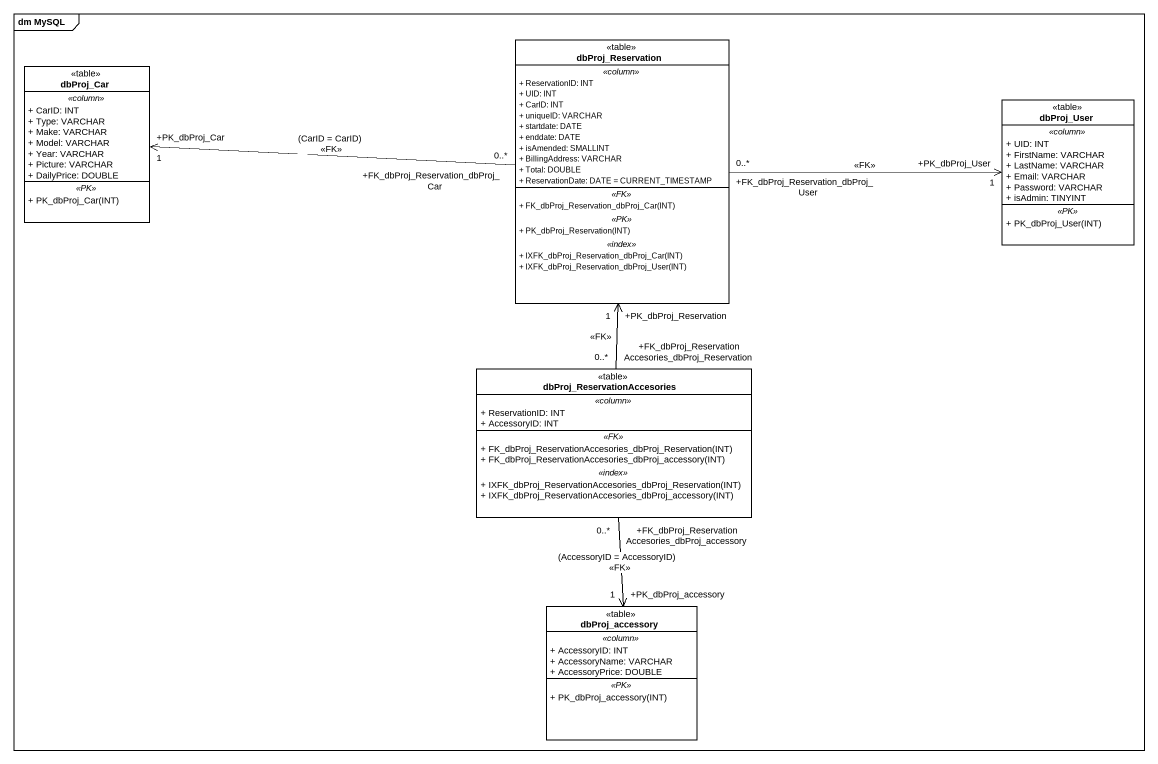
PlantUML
@startuml
mainframe dm MySQL
hide circle
hide empty members
skinparam classAttributeIconSize 0
class dbProj_Reservation <<table>> {
  .. <<column>> ..
  + ReservationID: INT
  + UID: INT
  + CarID: INT
  + uniqueID: VARCHAR
  + startdate: DATE
  + enddate: DATE
  + isAmended: SMALLINT
  + BillingAddress: VARCHAR
  + Total: DOUBLE
  + ReservationDate: DATE = CURRENT_TIMESTAMP
  .. <<FK>> ..
  + FK_dbProj_Reservation_dbProj_Car(INT)
  .. <<PK>> ..
  + PK_dbProj_Reservation(INT)
  .. <<index>> ..
  + IXFK_dbProj_Reservation_dbProj_Car(INT)
  + IXFK_dbProj_Reservation_dbProj_User(INT)
}
class dbProj_Car <<table>> {
  .. <<column>> ..
  + CarID: INT
  + Type: VARCHAR
  + Make: VARCHAR
  + Model: VARCHAR
  + Year: VARCHAR
  + Picture: VARCHAR
  + DailyPrice: DOUBLE
  .. <<PK>> ..
  + PK_dbProj_Car(INT)
}
class dbProj_User <<table>> {
  .. <<column>> ..
  + UID: INT
  + FirstName: VARCHAR
  + LastName: VARCHAR
  + Email: VARCHAR
  + Password: VARCHAR
  + isAdmin: TINYINT
  .. <<PK>> ..
  + PK_dbProj_User(INT)
}
class dbProj_ReservationAccesories <<table>> {
  .. <<column>> ..
  + ReservationID: INT
  + AccessoryID: INT
  .. <<FK>> ..
  + FK_dbProj_ReservationAccesories_dbProj_Reservation(INT)
  + FK_dbProj_ReservationAccesories_dbProj_accessory(INT)
  .. <<index>> ..
  + IXFK_dbProj_ReservationAccesories_dbProj_Reservation(INT)
  + IXFK_dbProj_ReservationAccesories_dbProj_accessory(INT)
}
class dbProj_accessory <<table>> {
  .. <<column>> ..
  + AccessoryID: INT
  + AccessoryName: VARCHAR
  + AccessoryPrice: DOUBLE
  .. <<PK>> ..
  + PK_dbProj_accessory(INT)
}
dbProj_Reservation "+FK_dbProj_Reservation_dbProj_Car\n0..*" -left-> "+PK_dbProj_Car\n1" dbProj_Car : (CarID = CarID)\n<<FK>>
dbProj_Reservation "+FK_dbProj_Reservation_dbProj_User\n0..*" -right-> "+PK_dbProj_User\n1" dbProj_User : <<FK>>
dbProj_ReservationAccesories "+FK_dbProj_ReservationAccesories_dbProj_Reservation\n0..*" -up-> "+PK_dbProj_Reservation\n1" dbProj_Reservation : <<FK>>
dbProj_ReservationAccesories "+FK_dbProj_ReservationAccesories_dbProj_accessory\n0..*" --> "+PK_dbProj_accessory\n1" dbProj_accessory : (AccessoryID = AccessoryID)\n<<FK>>
@enduml
